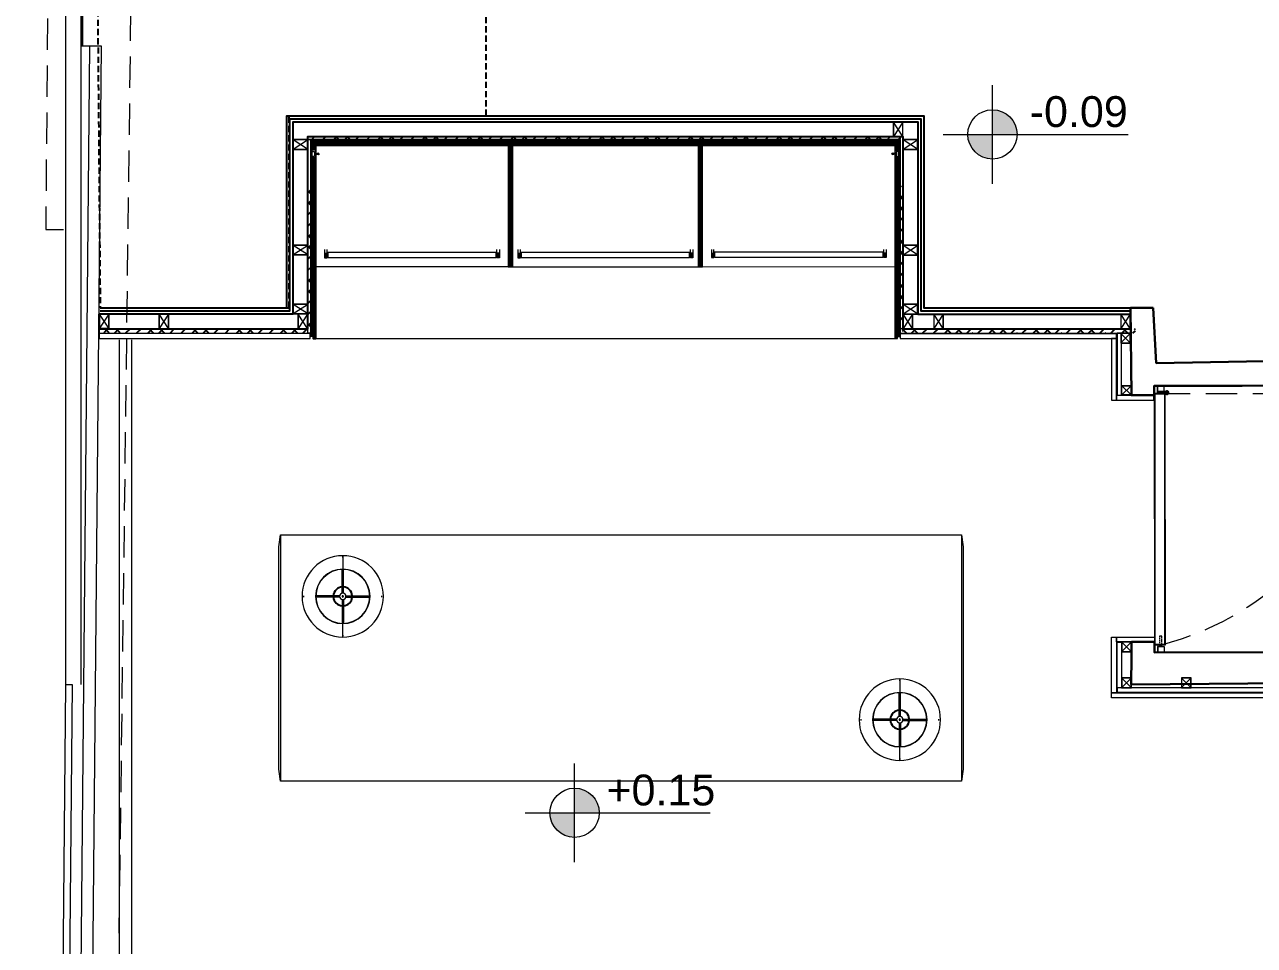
# Model space of a CAD drawing. Header units: centimetres. Extents: x 5488 to 20269, y -31398 to -19684.
# Drawn here: x 16306.5 to 16805.3, y -23046.1 to -22672.6 of the extents above; entities that cross this region are included whole.
import ezdxf
from ezdxf.enums import TextEntityAlignment as Align

# ---------------------------------------------------------------- set-up
doc = ezdxf.new("R2010")
doc.units = ezdxf.units.CM
doc.set_wipeout_variables(frame=1)
for name, pattern in [('( Hidden )', [0.375, 0.25, -0.125]), ('DASHED', [0.75, 0.5, -0.25]), ('HIDDEN', [9.525, 6.35, -3.175])]:
    doc.linetypes.add(name, pattern=pattern)
for name, color, linetype in [('3-OPN-XDR-HARDWARE', 52, 'Continuous'), ('LT_DISTRIBUTION', 1, 'DASHED'), ('xxx_Auto_Kaplama_Alcipan Tarama', 250, 'Continuous')]:
    doc.layers.add(name, color=color, linetype=linetype)
for name, color, linetype, lineweight in [('CRC_plan_kot', 4, 'Continuous', 20), ('CRC_plan_kot_isim', 3, 'Continuous', 20), ('Make2D$Visible$Curves$METAL', 132, 'Continuous', 0), ('Make2D$Visible$Tangents$Default', 40, 'Continuous', 0), ('xxx_Auto_DIMENSION_INTERIOR', 33, 'Continuous', 0), ('xxx_Auto_Duvar_Duvar Gorunus 01', 253, 'Continuous', 15), ('xxx_Auto_Duvar_Duvar Gorunus 02', 251, 'Continuous', 9), ('xxx_Auto_Duvar_Duvar Plan Kesit', 7, 'Continuous', 30), ('xxx_Auto_FFE-METAL', 132, 'Continuous', 5), ('xxx_Auto_FFE_UPHOLSTERY', 67, 'Continuous', 20), ('xxx_Auto_FFE_WOOD', 36, 'Continuous', 0), ('xxx_Auto_Kaplama_Ahşap', 34, 'Continuous', 0), ('xxx_Auto_Kaplama_Ahşap Tarama', 16, 'Continuous', 5), ('xxx_Auto_Kaplama_Doğal Taş', 43, 'Continuous', 13), ('xxx_Auto_Kaplama_Metal', 133, 'Continuous', 0), ('xxx_Auto_Kaplama_Tavan Alcipan', 8, 'Continuous', 13), ('xxx_Auto_Konstruksiyon_Metal', 141, 'Continuous', 0), ('xxx_Auto_Mep_Aydinlatma', 41, 'Continuous', 13), ('xxx_Auto_Mobilya_Ahsap', 34, 'Continuous', 20), ('xxx_Auto_Tefris_Aydinlatma', 50, 'Continuous', 15), ('xxx_Auto_Tefris_Silik', 252, 'Continuous', 13), ('xxx_Auto_Yardimci_Yazi', 7, 'Continuous', 9)]:
    doc.layers.add(name, color=color, linetype=linetype, lineweight=lineweight)
doc.styles.add('a_Arial-50', font='arial.ttf', dxfattribs={"height": 0.125})
pattern_1 = [(45, (9076.8868, -1416.8692), (-2.24506403, 2.24506403), []), (135, (9076.8868, -1416.8692), (-6.7351921, 2.24506403), [7.9375, -4.7625])]
pattern_2 = [(45, (9075.8868, -1416.86917), (-0.2499999996, 0.2499999996), [])]
pattern_3 = [(45, (9075.8868, -1416.8692), (-2.24506403, 2.24506403), []), (135, (9075.8868, -1416.8692), (-6.7351921, 2.24506403), [7.9375, -4.7625])]

# ---------------------------------------------------------------- blocks, each defined once
blk = doc.blocks.new('A$Cb3d25d0a')
at = {"layer": 'xxx_Auto_Konstruksiyon_Metal', "lineweight": 20}
h = blk.add_hatch(color=256, dxfattribs=at)
h.dxf.hatch_style = 1
h.paths.add_polyline_path([(2, 2), (2, -2), (-2, -2), (-2, 2)])
h.paths.add_polyline_path([(1.88, 1.88), (-1.88, 1.88), (-1.88, -1.88), (1.88, -1.88)], flags=16)
for points in [[(2, -2), (2, 2), (-2, 2), (-2, -2)], [(1.88, -1.88), (1.88, 1.88), (-1.88, 1.88), (-1.88, -1.88)]]:
    blk.add_lwpolyline(points, close=True, dxfattribs=at)
for points in [[(1.88, -1.88), (-1.88, 1.88)], [(1.88, 1.88), (-1.88, -1.88)]]:
    blk.add_lwpolyline(points, dxfattribs=at)
blk = doc.blocks.new('A$C041D3D96')
at = {"layer": 'xxx_Auto_Mep_Aydinlatma'}
for points in [[(0.1, -3), (0.1, 0)], [(0.1, -0.1), (1.4, -0.1), (1.4, -2.9), (0.1, -2.9)]]:
    blk.add_lwpolyline(points, dxfattribs=at)
blk.add_wipeout([(0, -3), (0, 0), (1.5, 0), (1.5, -3)]).dxf.layer = 'xxx_Auto_Mep_Aydinlatma'
at = {"layer": 'LT_DISTRIBUTION'}
for p, q in [((-1.36, -1.49), (-0.82, -1.12)), ((-0.82, -1.39), (-1.36, -1.5)), ((-0.08, -1.49), (-1.36, -1.49)), ((-0.82, -1.61), (-1.36, -1.5)), ((-0.08, -1.51), (-1.36, -1.51)), ((-1.36, -1.51), (-0.82, -1.88)), ((-0.82, -1.12), (-0.82, -1.39)), ((-0.82, -1.88), (-0.82, -1.61))]:
    blk.add_line(p, q, dxfattribs=at)
at = {"layer": 'xxx_Auto_Mep_Aydinlatma'}
blk.add_lwpolyline([(0, -3), (0, 0), (1.5, 0), (1.5, -3), (0, -3)], dxfattribs=at)
at = {"layer": 'xxx_Auto_Tefris_Aydinlatma'}
blk.add_lwpolyline([(0.45, -2.5), (1.4, -2.5), (1.4, -0.5), (0.45, -0.5)], close=True, dxfattribs=at)
blk = doc.blocks.new('A$C407E580E')
at = {"color": 4, "ltscale": 5, "rotation": 90}
blk.add_blockref('A$C041D3D96', (-5, -2), dxfattribs=at)
blk = doc.blocks.new('926.20.803_p')
at = {"layer": '3-OPN-XDR-HARDWARE'}
for points in [[(-0.35, -0.61), (-0.35, -3.71), (-0.05, -3.71), (-0.05, -0.7)], [(0.35, -0.61), (0.35, -3.71), (0.05, -3.71), (0.05, -0.7)]]:
    blk.add_lwpolyline(points, dxfattribs=at)
for radius in [0.7, 0.4]:
    blk.add_circle((0, 0), radius, dxfattribs=at)
blk = doc.blocks.new('level_50')
for points in [[(10, 0, 0.414214), (0, 10), (0, 0)], [(0, 0), (-10, 0, 0.414214), (0, -10)]]:
    blk.add_hatch(color=256).paths.add_polyline_path(points)
for p, q in [((0, 0), (0, 20)), ((-20, 0), (0, 0)), ((0, -20), (0, 0)), ((0, 0), (55, 0))]:
    blk.add_line(p, q)
blk.add_circle((0, 0), 10)
blk = doc.blocks.new('level')
blk.add_blockref('level_50', (0, 0))
at = {"layer": 'xxx_Auto_Yardimci_Yazi', "style": 'a_Arial-50'}
blk.add_attdef('LEVEL', text='', height=12.5, dxfattribs=at).set_placement((35, 3), align=Align.CENTER)
blk = doc.blocks.new('PLAN KOT')
at = {"layer": 'CRC_plan_kot'}
ref = blk.add_blockref('level', (-2245.67, 1948.69), dxfattribs=at)
ref.add_attrib('LEVEL', '-0.09', dxfattribs={"layer": 'CRC_plan_kot_isim', "height": 12.5, "style": 'a_Arial-50'}).set_placement((-2210.67, 1951.69), align=Align.CENTER)
ref = blk.add_blockref('level', (-2415.16, 1673.53), dxfattribs=at)
ref.add_attrib('LEVEL', '+0.15', dxfattribs={"layer": 'CRC_plan_kot_isim', "height": 12.5, "style": 'a_Arial-50'}).set_placement((-2380.16, 1676.53), align=Align.CENTER)
blk = doc.blocks.new('A$Cff1dd7f8')
at = {"layer": 'Make2D$Visible$Curves$METAL'}
for p, q in [((0.27, 15.87), (-0.27, 15.87)), ((-0.27, 1.25), (-0.27, 10.93)), ((0.27, 1.25), (0.27, 10.93)), ((-15.87, 0.27), (-15.87, -0.27)), ((-1.25, 0.27), (-10.93, 0.27)), ((1.25, 0.27), (10.93, 0.27)), ((15.87, -0.27), (15.87, 0.27)), ((-1.25, -0.27), (-10.93, -0.27)), ((-0.27, -1.25), (-0.27, -10.93)), ((0.27, -1.25), (0.27, -10.93)), ((1.25, -0.27), (10.93, -0.27)), ((-0.27, -15.87), (0.27, -15.87))]:
    blk.add_line(p, q, dxfattribs=at)
at = {"layer": 'Make2D$Visible$Curves$METAL', "extrusion": (0, 0, -1)}
for radius in [1.28, 0.285]:
    blk.add_circle((0, 0), radius, dxfattribs=at)
at = {"layer": 'Make2D$Visible$Tangents$Default'}
for p, q in [((0, 10.93), (0, 11.04)), ((0, -11.04), (0, -10.93))]:
    blk.add_line(p, q, dxfattribs=at)
at = {"layer": 'xxx_Auto_FFE_UPHOLSTERY'}
for p, q in [((0, 16.5), (0, 11.04)), ((0, -16.5), (0, -11.04))]:
    blk.add_line(p, q, dxfattribs=at)
for radius, start, end in [(16.5, 90, 270), (16.5, 270, 90), (11.04, 90, 270), (10.93, 90, 270), (11.04, 270, 90), (10.93, 270, 90)]:
    blk.add_arc((0, 0), radius, start, end, dxfattribs=at)
at = {"layer": 'xxx_Auto_FFE_WOOD', "lineweight": -3}
for start, end in [(94.0821, 175.9165), (4.0821, 85.9158), (184.0804, 265.9179), (274.0863, 355.9179)]:
    blk.add_arc((0, 0), 3.84, start, end, dxfattribs=at)
blk = doc.blocks.new('MASA AYDINLATMA 1')
at = {"layer": 'xxx_Auto_Konstruksiyon_Metal'}
blk.add_blockref('A$Cff1dd7f8', (18518.09, -30454.93, -1.58), dxfattribs=at)
blk = doc.blocks.new('masa1')
at = {"layer": 'xxx_Auto_Mobilya_Ahsap'}
for p, q in [((-1208.27, 783.46, -58.7), (-1208.27, 683.46, -58.7)), ((-932.05, 783.46, -58.7), (-932.05, 683.46, -58.7))]:
    blk.add_line(p, q, dxfattribs=at)
at = {"layer": 'xxx_Auto_Mobilya_Ahsap', "elevation": -58.7}
blk.add_lwpolyline([(-1208.27, 783.46), (-932.05, 783.46), (-931.37, 778.59), (-931.37, 688.32), (-932.05, 683.46), (-1208.27, 683.46), (-1208.95, 688.32), (-1208.95, 778.59), (-1208.27, 783.46)], dxfattribs=at)
at = {"layer": 'xxx_Auto_Kaplama_Ahşap'}
for p in [(-19701.07, 31213.38, -57.12), (-19475.14, 31163.38, -57.12)]:
    blk.add_blockref('MASA AYDINLATMA 1', p, dxfattribs=at)

msp = doc.modelspace()

# ---------------------------------------------------------------- hatches: boundary and pattern name
at = {"layer": 'xxx_Auto_Kaplama_Ahşap Tarama'}
h = msp.add_hatch(dxfattribs=at)
h.set_pattern_fill('JIS_WOOD', color=256, scale=0.5)
h.set_pattern_definition(pattern_2)
h.paths.add_polyline_path([(16661.58, -22798.98), (16661.58, -22719.59), (16422.57, -22719.58), (16422.57, -22798.89), (16423.56, -22798.89), (16423.56, -22799.89), (16424.57, -22799.89), (16424.57, -22721.58), (16659.58, -22721.59), (16659.58, -22799.93), (16660.58, -22799.93), (16660.58, -22798.98)])
h = msp.add_hatch(dxfattribs=at)
h.set_pattern_fill('JIS_WOOD', color=256, scale=0.5)
h.set_pattern_definition(pattern_2)
h.paths.add_polyline_path([(16502.67, -22770.89), (16504.47, -22770.89), (16504.47, -22721.63), (16502.67, -22721.63)])
h = msp.add_hatch(dxfattribs=at)
h.set_pattern_fill('JIS_WOOD', color=256, scale=0.5)
h.set_pattern_definition([(45, (9152.8868, -1416.86917), (-0.2499999996, 0.2499999996), [])])
h.paths.add_polyline_path([(16579.67, -22770.89), (16581.47, -22770.89), (16581.47, -22721.63), (16579.67, -22721.63)])
at = {"layer": 'xxx_Auto_Kaplama_Alcipan Tarama'}
h = msp.add_hatch(dxfattribs=at)
h.set_pattern_fill('ANSI38', color=256)
h.set_pattern_definition([(45, (9075.8868, -1396.8692), (-2.24506403, 2.24506403), []), (135, (9075.8868, -1396.8692), (-6.7351921, 2.24506403), [7.9375, -4.7625])])
h.paths.add_polyline_path([(16661.57, -22718.08), (16421.37, -22718.08), (16421.37, -22719.28), (16661.57, -22719.28)])
h.paths.add_polyline_path([(16458.54, -22722.91), (16458.54, -22718.25), (16452.54, -22718.25), (16452.54, -22722.91)], flags=9)
h.paths.add_polyline_path([(16538.64, -22722.96), (16538.64, -22718.29), (16532.64, -22718.29), (16532.64, -22722.96)], flags=9)
h = msp.add_hatch(dxfattribs=at)
h.set_pattern_fill('ANSI38', color=256)
h.set_pattern_definition(pattern_3)
h.paths.add_polyline_path([(16422.57, -22739.28), (16421.37, -22739.28), (16421.37, -22797.78), (16422.57, -22797.78), (16422.57, -22739.58)])
h = msp.add_hatch(dxfattribs=at)
h.set_pattern_fill('ANSI38', color=256)
h.set_pattern_definition(pattern_3)
h.paths.add_polyline_path([(16662.77, -22738.09), (16661.57, -22738.09), (16661.57, -22739.59), (16661.58, -22739.59), (16661.57, -22796.02), (16661.57, -22796.02), (16661.57, -22739.59), (16661.58, -22741.58), (16661.58, -22739.59), (16661.57, -22739.59), (16661.57, -22796.02), (16662.77, -22796.02)])
h = msp.add_hatch(dxfattribs=at)
h.set_pattern_fill('ANSI38', color=256)
h.set_pattern_definition(pattern_1)
h.paths.add_polyline_path([(16422.37, -22796.02), (16418.37, -22796.02), (16364.95, -22796), (16364.95, -22796.02), (16360.95, -22796.02), (16339.1, -22795.98), (16338.77, -22795.9), (16338.76, -22796.8), (16338.76, -22797.7), (16422.37, -22797.78)])
h = msp.add_hatch(dxfattribs=at)
h.set_pattern_fill('ANSI38', color=256)
h.set_pattern_definition(pattern_1)
h.paths.add_polyline_path([(16757.07, -22796.02), (16753.07, -22796.02), (16680.23, -22796.02), (16680.23, -22796.02), (16676.23, -22796.02), (16662.57, -22796.02), (16662.57, -22797.83), (16757.07, -22797.83)])
at = {"layer": 'xxx_Auto_Konstruksiyon_Metal', "lineweight": 20}
h = msp.add_hatch(color=256, dxfattribs=at)
h.dxf.hatch_style = 1
h.paths.add_polyline_path([(16662.77, -22712.09), (16662.77, -22718.09), (16658.77, -22718.09), (16658.77, -22712.09)])
h.paths.add_polyline_path([(16662.66, -22712.2), (16658.89, -22712.2), (16658.89, -22717.97), (16662.66, -22717.97)], flags=16)
h = msp.add_hatch(color=256, dxfattribs=at)
h.dxf.hatch_style = 1
h.paths.add_polyline_path([(16421.37, -22723.24), (16415.37, -22723.24), (16415.37, -22719.24), (16421.37, -22719.24)])
h.paths.add_polyline_path([(16421.26, -22723.13), (16421.26, -22719.36), (16415.49, -22719.36), (16415.49, -22723.13)], flags=16)
h = msp.add_hatch(color=256, dxfattribs=at)
h.dxf.hatch_style = 1
h.paths.add_polyline_path([(16668.77, -22723.29), (16662.77, -22723.29), (16662.77, -22719.29), (16668.77, -22719.29)])
h.paths.add_polyline_path([(16668.66, -22723.17), (16668.66, -22719.4), (16662.89, -22719.4), (16662.89, -22723.17)], flags=16)
h = msp.add_hatch(color=256, dxfattribs=at)
h.dxf.hatch_style = 1
h.paths.add_polyline_path([(16421.37, -22766.04), (16415.37, -22766.04), (16415.37, -22762.04), (16421.37, -22762.04)])
h.paths.add_polyline_path([(16421.26, -22765.93), (16421.26, -22762.16), (16415.49, -22762.16), (16415.49, -22765.93)], flags=16)
h = msp.add_hatch(color=256, dxfattribs=at)
h.dxf.hatch_style = 1
h.paths.add_polyline_path([(16668.77, -22766.09), (16662.77, -22766.09), (16662.77, -22762.09), (16668.77, -22762.09)])
h.paths.add_polyline_path([(16668.66, -22765.97), (16668.66, -22762.2), (16662.89, -22762.2), (16662.89, -22765.97)], flags=16)
h = msp.add_hatch(color=256, dxfattribs=at)
h.dxf.hatch_style = 1
h.paths.add_polyline_path([(16340.77, -22789.9), (16340.77, -22795.9), (16336.77, -22795.9), (16336.77, -22789.9)])
h.paths.add_polyline_path([(16340.65, -22790.01), (16336.89, -22790.01), (16336.89, -22795.78), (16340.65, -22795.78)], flags=16)
h = msp.add_hatch(color=256, dxfattribs=at)
h.dxf.hatch_style = 1
h.paths.add_polyline_path([(16364.95, -22790.02), (16364.95, -22796.02), (16360.95, -22796.02), (16360.95, -22790.02)])
h.paths.add_polyline_path([(16364.83, -22790.14), (16361.06, -22790.14), (16361.06, -22795.91), (16364.83, -22795.91)], flags=16)
h = msp.add_hatch(color=256, dxfattribs=at)
h.dxf.hatch_style = 1
h.paths.add_polyline_path([(16421.37, -22789.98), (16415.37, -22789.98), (16415.37, -22785.98), (16421.37, -22785.98)])
h.paths.add_polyline_path([(16421.26, -22789.86), (16421.26, -22786.09), (16415.49, -22786.09), (16415.49, -22789.86)], flags=16)
h = msp.add_hatch(color=256, dxfattribs=at)
h.dxf.hatch_style = 1
h.paths.add_polyline_path([(16421.37, -22790.02), (16421.37, -22796.02), (16417.37, -22796.02), (16417.37, -22790.02)])
h.paths.add_polyline_path([(16421.26, -22790.14), (16417.49, -22790.14), (16417.49, -22795.91), (16421.26, -22795.91)], flags=16)
h = msp.add_hatch(color=256, dxfattribs=at)
h.dxf.hatch_style = 1
h.paths.add_polyline_path([(16668.77, -22790.02), (16662.77, -22790.02), (16662.77, -22786.02), (16668.77, -22786.02)])
h.paths.add_polyline_path([(16668.66, -22789.91), (16668.66, -22786.14), (16662.89, -22786.14), (16662.89, -22789.91)], flags=16)
h = msp.add_hatch(color=256, dxfattribs=at)
h.dxf.hatch_style = 1
h.paths.add_polyline_path([(16666.77, -22790.02), (16666.77, -22796.02), (16662.77, -22796.02), (16662.77, -22790.02)])
h.paths.add_polyline_path([(16666.66, -22790.14), (16662.89, -22790.14), (16662.89, -22795.91), (16666.66, -22795.91)], flags=16)
h = msp.add_hatch(color=256, dxfattribs=at)
h.dxf.hatch_style = 1
h.paths.add_polyline_path([(16679.23, -22790.02), (16679.23, -22796.02), (16675.23, -22796.02), (16675.23, -22790.02)])
h.paths.add_polyline_path([(16679.12, -22790.14), (16675.35, -22790.14), (16675.35, -22795.91), (16679.12, -22795.91)], flags=16)
h = msp.add_hatch(color=256, dxfattribs=at)
h.dxf.hatch_style = 1
h.paths.add_polyline_path([(16755.07, -22790.02), (16755.07, -22796.02), (16751.07, -22796.02), (16751.07, -22790.02)])
h.paths.add_polyline_path([(16754.95, -22790.14), (16751.18, -22790.14), (16751.18, -22795.91), (16754.95, -22795.91)], flags=16)

# ---------------------------------------------------------------- linework, layer by layer
at = {"layer": 'xxx_Auto_Duvar_Duvar Gorunus 01'}
for p, q in [((16306.5, -24663.45), (16323.28, -22940.23)), ((16325.83, -22940.26), (16309.07, -24660.96)), ((16323.28, -22940.23), (16325.83, -22940.26))]:
    msp.add_line(p, q, dxfattribs=at)
msp.add_lwpolyline([(16337.71, -22681.39), (16329.78, -22681.41)], dxfattribs=at)
at = {"layer": 'xxx_Auto_Duvar_Duvar Gorunus 02'}
msp.add_lwpolyline([(16323.28, -22940.23), (16323.27, -22410.44), (16329.27, -22410.44), (16329.28, -22940.23)], dxfattribs=at)
at = {"layer": 'xxx_Auto_Duvar_Duvar Plan Kesit'}
for points in [[(16509.24, -22376.8), (16329.37, -22375.47), (16329.8, -22681.41)], [(17069.02, -22926.86), (17215.66, -22926.35), (17215.7, -22937.44), (17068.81, -22937.8), (17023.84, -22937.95), (16755.39, -22940.27), (16755.5, -22928.75), (16755.43, -22926.89), (16755.4, -22923), (16764.73, -22922.94), (16764.82, -22927.36), (17024.26, -22926.73), (17024.26, -22926.73)]]:
    msp.add_lwpolyline(points, dxfattribs=at)
at = {"layer": 'xxx_Auto_Duvar_Duvar Plan Kesit', "lineweight": -3}
for points in [[(16337.16, -22787.48), (16412.87, -22787.48), (16412.87, -22709.58), (16671.27, -22709.58), (16671.27, -22787.52), (16755.22, -22787.52)], [(16337.16, -22788.73), (16414.12, -22788.73), (16414.12, -22710.83), (16670.02, -22710.83), (16670.02, -22788.77), (16755.22, -22788.77)]]:
    msp.add_lwpolyline(points, dxfattribs=at)
at = {"layer": 'xxx_Auto_Duvar_Duvar Plan Kesit'}
msp.add_lwpolyline([(16764.19, -22787.52), (16754.99, -22787.52), (16755.41, -22822.97), (16764.7, -22822.97), (16764.69, -22819.1), (16800.34, -22819.16), (16816.85, -22818.94), (16816.85, -22808.94), (16765.52, -22809.89)], close=True, dxfattribs=at)
at = {"layer": 'xxx_Auto_FFE_WOOD'}
for points in [[(16764.69, -22819.1), (16764.69, -22822.27), (16766.03, -22822.27), (16766.02, -22819.1)], [(16766.02, -22819.1), (16766.02, -22821.57), (16768.69, -22821.57), (16768.69, -22819.1)], [(16769.19, -22924.18), (16769.12, -22822.27), (16764.7, -22822.27), (16764.77, -22924.18)], [(16768.99, -22923.98), (16768.92, -22822.47), (16764.9, -22822.47), (16764.97, -22923.98)], [(16764.77, -22927.36), (16764.77, -22924.18), (16766.11, -22924.18), (16766.11, -22927.35)], [(16766.11, -22927.35), (16766.11, -22924.88), (16768.77, -22924.88), (16768.77, -22927.35)]]:
    msp.add_lwpolyline(points, close=True, dxfattribs=at)
at = {"layer": 'xxx_Auto_FFE_WOOD', "linetype": 'DASHED'}
msp.add_lwpolyline([(16768.37, -22923.88), (16768.37, -22924.18), (16766.17, -22924.18), (16766.17, -22923.88)], close=True, dxfattribs=at)
msp.add_lwpolyline([(16767.77, -22923.88), (16767.77, -22920.73), (16766.77, -22920.73), (16766.77, -22923.88)], dxfattribs=at)
msp.add_arc((16767.27, -22924.18), 0.6, 180, 0, dxfattribs=at)
at = {"layer": 'xxx_Auto_Kaplama_Ahşap'}
for p, q in [((16424.57, -22721.58), (16422.57, -22719.58)), ((16659.58, -22721.59), (16661.58, -22719.59)), ((16502.67, -22770.89), (16424.57, -22770.89)), ((16504.47, -22770.89), (16579.67, -22770.89)), ((16581.47, -22770.89), (16659.58, -22770.76))]:
    msp.add_line(p, q, dxfattribs=at)
at = {"layer": 'xxx_Auto_Kaplama_Ahşap', "lineweight": -3}
msp.add_lwpolyline([(16660.58, -22798.98), (16661.58, -22798.98), (16661.58, -22719.59), (16422.57, -22719.58), (16422.57, -22798.89), (16423.56, -22798.89), (16423.56, -22799.89), (16424.57, -22799.89), (16424.57, -22721.58), (16659.58, -22721.59), (16659.58, -22799.93)], dxfattribs=at)
at = {"layer": 'xxx_Auto_Kaplama_Ahşap'}
for points in [[(16502.67, -22770.89), (16504.47, -22770.89), (16504.47, -22721.63), (16502.67, -22721.63)], [(16579.67, -22770.89), (16581.47, -22770.89), (16581.47, -22721.63), (16579.67, -22721.63)]]:
    msp.add_lwpolyline(points, close=True, dxfattribs=at)
msp.add_lwpolyline([(16659.58, -22799.93), (16660.58, -22799.93), (16660.58, -22798.98)], dxfattribs=at)
at = {"layer": 'xxx_Auto_Kaplama_Doğal Taş'}
msp.add_line((16424.57, -22799.89), (16659.58, -22799.93), dxfattribs=at)
for points in [[(16336.74, -22799.89), (16422.37, -22799.89), (16422.37, -22797.98), (16336.74, -22797.98), (16336.74, -22799.89)], [(16661.58, -22799.93), (16749.41, -22799.93), (16749.41, -22798.03), (16661.58, -22798.03), (16661.58, -22799.93)], [(16747.41, -22799.93), (16747.41, -22824.93), (16749.41, -22824.93), (16749.41, -22799.93), (16747.41, -22799.93)], [(16749.41, -22824.93), (16764.54, -22824.93), (16764.5, -22823.03), (16749.41, -22823.03), (16749.41, -22824.93)], [(16747.41, -22943.63), (16747.41, -22921.04), (16749.41, -22921.04), (16749.41, -22943.63), (16747.41, -22943.63)], [(16749.41, -22921.04), (16764.77, -22921.04), (16764.73, -22922.94), (16749.41, -22922.94), (16749.41, -22921.04)]]:
    msp.add_lwpolyline(points, dxfattribs=at)
msp.add_lwpolyline([(16747.41, -22945.63), (16747.41, -22943.63), (17131.59, -22943.63), (17131.59, -22945.63)], close=True, dxfattribs=at)
at = {"layer": 'xxx_Auto_Kaplama_Metal'}
for points in [[(16344.91, -22800.49), (16344.91, -23066.49)], [(16349.91, -22800.49), (16349.91, -23066.49)]]:
    msp.add_lwpolyline(points, dxfattribs=at)
at = {"layer": 'xxx_Auto_Kaplama_Tavan Alcipan'}
for points in [[(16421.37, -22718.08), (16661.57, -22718.08), (16661.57, -22719.28), (16421.37, -22719.28), (16421.37, -22718.08)], [(16422.57, -22719.28), (16422.57, -22797.78), (16421.37, -22797.78), (16421.37, -22719.28), (16422.57, -22719.28)], [(16662.77, -22718.08), (16662.77, -22796.02), (16661.57, -22796.02), (16661.57, -22718.09), (16662.77, -22718.09)]]:
    msp.add_lwpolyline(points, dxfattribs=at)
for points in [[(16336.76, -22797.7), (16421.37, -22797.78), (16421.37, -22795.98), (16336.76, -22795.9)], [(16661.57, -22797.83), (16755.07, -22797.83), (16755.07, -22796.02), (16661.57, -22796.02)], [(16751.43, -22822.93), (16751.41, -22797.83), (16749.61, -22797.83), (16749.63, -22822.93)], [(16751.43, -22923.04), (16751.41, -22941.63), (16749.61, -22941.63), (16749.63, -22923.04)], [(16749.61, -22943.43), (17139.68, -22943.43), (17139.68, -22941.63), (16749.61, -22941.63)]]:
    msp.add_lwpolyline(points, close=True, dxfattribs=at)
at = {"layer": 'xxx_Auto_Konstruksiyon_Metal', "lineweight": -3}
for points in [[(16337.16, -22789.98), (16415.37, -22789.98), (16415.37, -22712.08), (16668.77, -22712.08), (16668.77, -22790.01), (16755.22, -22790.02)], [(16337.1, -22795.98), (16421.37, -22795.98), (16421.37, -22718.08), (16662.77, -22718.08), (16662.77, -22796.01), (16755.22, -22796.02)]]:
    msp.add_lwpolyline(points, dxfattribs=at)
at = {"layer": 'xxx_Auto_Konstruksiyon_Metal', "lineweight": 20}
for points in [[(16662.77, -22718.09), (16662.77, -22712.09), (16658.77, -22712.09), (16658.77, -22718.09)], [(16662.66, -22717.97), (16662.66, -22712.2), (16658.89, -22712.2), (16658.89, -22717.97)], [(16415.37, -22723.24), (16421.37, -22723.24), (16421.37, -22719.24), (16415.37, -22719.24)], [(16415.49, -22723.13), (16421.26, -22723.13), (16421.26, -22719.36), (16415.49, -22719.36)], [(16662.77, -22723.29), (16668.77, -22723.29), (16668.77, -22719.29), (16662.77, -22719.29)], [(16662.89, -22723.17), (16668.66, -22723.17), (16668.66, -22719.4), (16662.89, -22719.4)], [(16415.37, -22766.04), (16421.37, -22766.04), (16421.37, -22762.04), (16415.37, -22762.04)], [(16415.49, -22765.93), (16421.26, -22765.93), (16421.26, -22762.16), (16415.49, -22762.16)], [(16662.77, -22766.09), (16668.77, -22766.09), (16668.77, -22762.09), (16662.77, -22762.09)], [(16662.89, -22765.97), (16668.66, -22765.97), (16668.66, -22762.2), (16662.89, -22762.2)], [(16340.77, -22795.9), (16340.77, -22789.9), (16336.77, -22789.9), (16336.77, -22795.9)], [(16340.65, -22795.78), (16340.65, -22790.01), (16336.89, -22790.01), (16336.89, -22795.78)], [(16364.95, -22796.02), (16364.95, -22790.02), (16360.95, -22790.02), (16360.95, -22796.02)], [(16364.83, -22795.91), (16364.83, -22790.14), (16361.06, -22790.14), (16361.06, -22795.91)], [(16415.37, -22789.98), (16421.37, -22789.98), (16421.37, -22785.98), (16415.37, -22785.98)], [(16415.49, -22789.86), (16421.26, -22789.86), (16421.26, -22786.09), (16415.49, -22786.09)], [(16421.37, -22796.02), (16421.37, -22790.02), (16417.37, -22790.02), (16417.37, -22796.02)], [(16421.26, -22795.91), (16421.26, -22790.14), (16417.49, -22790.14), (16417.49, -22795.91)], [(16662.77, -22790.02), (16668.77, -22790.02), (16668.77, -22786.02), (16662.77, -22786.02)], [(16666.77, -22796.02), (16666.77, -22790.02), (16662.77, -22790.02), (16662.77, -22796.02)], [(16662.89, -22789.91), (16668.66, -22789.91), (16668.66, -22786.14), (16662.89, -22786.14)], [(16666.66, -22795.91), (16666.66, -22790.14), (16662.89, -22790.14), (16662.89, -22795.91)], [(16679.23, -22796.02), (16679.23, -22790.02), (16675.23, -22790.02), (16675.23, -22796.02)], [(16679.12, -22795.91), (16679.12, -22790.14), (16675.35, -22790.14), (16675.35, -22795.91)], [(16755.07, -22796.02), (16755.07, -22790.02), (16751.07, -22790.02), (16751.07, -22796.02)], [(16754.95, -22795.91), (16754.95, -22790.14), (16751.18, -22790.14), (16751.18, -22795.91)]]:
    msp.add_lwpolyline(points, close=True, dxfattribs=at)
for points in [[(16662.66, -22717.97), (16658.89, -22712.2)], [(16662.66, -22712.2), (16658.89, -22717.97)], [(16415.49, -22723.13), (16421.26, -22719.36)], [(16421.26, -22723.13), (16415.49, -22719.36)], [(16662.89, -22723.17), (16668.66, -22719.4)], [(16668.66, -22723.17), (16662.89, -22719.4)], [(16415.49, -22765.93), (16421.26, -22762.16)], [(16421.26, -22765.93), (16415.49, -22762.16)], [(16662.89, -22765.97), (16668.66, -22762.2)], [(16668.66, -22765.97), (16662.89, -22762.2)], [(16340.65, -22795.78), (16336.89, -22790.01)], [(16340.65, -22790.01), (16336.89, -22795.78)], [(16364.83, -22795.91), (16361.06, -22790.14)], [(16364.83, -22790.14), (16361.06, -22795.91)], [(16415.49, -22789.86), (16421.26, -22786.09)], [(16421.26, -22789.86), (16415.49, -22786.09)], [(16421.26, -22795.91), (16417.49, -22790.14)], [(16421.26, -22790.14), (16417.49, -22795.91)], [(16662.89, -22789.91), (16668.66, -22786.14)], [(16668.66, -22789.91), (16662.89, -22786.14)], [(16666.66, -22795.91), (16662.89, -22790.14)], [(16666.66, -22790.14), (16662.89, -22795.91)], [(16679.12, -22795.91), (16675.35, -22790.14)], [(16679.12, -22790.14), (16675.35, -22795.91)], [(16754.95, -22795.91), (16751.18, -22790.14)], [(16754.95, -22790.14), (16751.18, -22795.91)]]:
    msp.add_lwpolyline(points, dxfattribs=at)
at = {"layer": 'xxx_Auto_Tefris_Silik', "linetype": 'HIDDEN', "ltscale": 2}
msp.add_lwpolyline([(16344.89, -23041.13), (16350.35, -22610.67)], dxfattribs=at)
msp.add_lwpolyline([(16766.55, -22822.27), (16854.87, -22822.24, -0.318624), (16767.27, -22924.18)], format="xyb", dxfattribs=at)

# ---------------------------------------------------------------- block references
at = {"layer": 'xxx_Auto_FFE_WOOD', "rotation": 270}
msp.add_blockref('926.20.803_p', (16769.73, -22821.92), dxfattribs=at)
at = {"layer": 'xxx_Auto_Konstruksiyon_Metal', "color": 0}
for p in [(16753.08, -22799.83), (16753.41, -22925), (16753.41, -22939.63), (16777.68, -22939.63)]:
    msp.add_blockref('A$Cb3d25d0a', p, dxfattribs=at)
at = {"layer": 'xxx_Auto_Konstruksiyon_Metal', "color": 0, "xscale": -1, "rotation": 180}
msp.add_blockref('A$Cb3d25d0a', (16753.41, -22820.97), dxfattribs=at)
at = {"layer": 'xxx_Auto_Mobilya_Ahsap'}
msp.add_blockref('masa1', (17618.54, -23662.99, 58.7), dxfattribs=at)

# ---------------------------------------------------------------- next in the draw order: block references
at = {"color": 6, "xscale": -1, "rotation": 90}
msp.add_blockref('A$C407E580E', (16422.57, -22728.58), dxfattribs=at)
at = {"color": 6, "rotation": 270}
msp.add_blockref('A$C407E580E', (16661.58, -22728.58), dxfattribs=at)

# ---------------------------------------------------------------- next in the draw order: wipeouts: each hides what was drawn before it
for points in [[(16428.16, -22763.89), (16428.16, -22767.2), (16429.16, -22767.2), (16429.16, -22766.74), (16429.46, -22766.74), (16429.46, -22767.04), (16497.79, -22767.04), (16497.79, -22766.74), (16498.09, -22766.74), (16498.09, -22767.2), (16499.09, -22767.2), (16499.09, -22763.89), (16498.09, -22763.89), (16498.09, -22765.34), (16497.79, -22765.34), (16497.79, -22765.04), (16429.46, -22765.04), (16429.46, -22765.34), (16429.16, -22765.34), (16429.16, -22763.89)], [(16506.61, -22763.89), (16506.61, -22767.2), (16507.61, -22767.2), (16507.61, -22766.74), (16507.91, -22766.74), (16507.91, -22767.04), (16576.24, -22767.04), (16576.24, -22766.74), (16576.54, -22766.74), (16576.54, -22767.2), (16577.54, -22767.2), (16577.54, -22763.89), (16576.54, -22763.89), (16576.54, -22765.34), (16576.24, -22765.34), (16576.24, -22765.04), (16507.91, -22765.04), (16507.91, -22765.34), (16507.61, -22765.34), (16507.61, -22763.89)], [(16585.06, -22763.83), (16585.06, -22767.13), (16586.06, -22767.13), (16586.06, -22766.67), (16586.36, -22766.67), (16586.36, -22766.97), (16654.69, -22766.97), (16654.69, -22766.67), (16654.99, -22766.67), (16654.99, -22767.13), (16655.99, -22767.13), (16655.99, -22763.83), (16654.99, -22763.83), (16654.99, -22765.28), (16654.69, -22765.28), (16654.69, -22764.98), (16586.36, -22764.98), (16586.36, -22765.28), (16586.06, -22765.28), (16586.06, -22763.83)]]:
    msp.add_wipeout(points).dxf.layer = 'xxx_Auto_FFE-METAL'

# ---------------------------------------------------------------- next in the draw order: linework, layer by layer
at = {"color": 241, "linetype": '( Hidden )', "ltscale": 10}
msp.add_lwpolyline([(16337.16, -22787.48), (16413.87, -22787.48), (16413.87, -22709.58), (16493.74, -22709.58), (16493.74, -22378.15), (16333.74, -22378.16)], close=True, dxfattribs=at)
at = {"layer": 'xxx_Auto_Duvar_Duvar Gorunus 01'}
for points in [[(17817.44, -24688.53), (16314.42, -24655.78), (16332.93, -22681.4)], [(17817.54, -24683.76), (16319.24, -24651.11), (16337.71, -22681.39)]]:
    msp.add_lwpolyline(points, dxfattribs=at)
at = {"layer": 'xxx_Auto_FFE-METAL'}
for p, q in [((16428.16, -22765.4, 140054.41), (16429.16, -22765.4, 140054.41)), ((16428.16, -22765.5, 140054.41), (16429.16, -22765.5, 140054.41)), ((16499.09, -22765.4, 280108.82), (16498.09, -22765.4, 280108.82)), ((16499.09, -22765.5, 280108.82), (16498.09, -22765.5, 280108.82)), ((16506.61, -22765.4, 140054.41), (16507.61, -22765.4, 140054.41)), ((16506.61, -22765.5, 140054.41), (16507.61, -22765.5, 140054.41)), ((16577.54, -22765.4, 280108.82), (16576.54, -22765.4, 280108.82)), ((16577.54, -22765.5, 280108.82), (16576.54, -22765.5, 280108.82)), ((16585.06, -22765.33, 140054.41), (16586.06, -22765.33, 140054.41)), ((16585.06, -22765.44, 140054.41), (16586.06, -22765.44, 140054.41)), ((16655.99, -22765.34, 280108.82), (16654.99, -22765.34, 280108.82)), ((16655.99, -22765.44, 280108.82), (16654.99, -22765.44, 280108.82)), ((16428.16, -22765.61, 140054.41), (16429.16, -22765.61, 140054.41)), ((16428.16, -22765.74, 140054.41), (16429.16, -22765.74, 140054.41)), ((16428.16, -22765.9, 140054.41), (16429.16, -22765.9, 140054.41)), ((16428.16, -22766.04, 140054.41), (16429.16, -22766.04, 140054.41)), ((16428.16, -22766.22, 140054.41), (16429.16, -22766.22, 140054.41)), ((16428.16, -22766.4, 140054.41), (16429.16, -22766.4, 140054.41)), ((16428.16, -22766.57, 140054.41), (16429.16, -22766.57, 140054.41)), ((16428.16, -22766.73, 140054.41), (16429.16, -22766.73, 140054.41)), ((16428.16, -22766.88, 140054.41), (16429.16, -22766.88, 140054.41)), ((16428.16, -22767, 140054.41), (16429.16, -22767, 140054.41)), ((16428.16, -22767.09, 140054.41), (16429.16, -22767.09, 140054.41)), ((16428.16, -22767.14, 140054.41), (16429.16, -22767.14, 140054.41)), ((16428.16, -22767.2, 140054.41), (16429.16, -22767.2, 140054.41)), ((16499.09, -22765.61, 280108.82), (16498.09, -22765.61, 280108.82)), ((16499.09, -22765.74, 280108.82), (16498.09, -22765.74, 280108.82)), ((16499.09, -22765.9, 280108.82), (16498.09, -22765.9, 280108.82)), ((16499.09, -22766.04, 280108.82), (16498.09, -22766.04, 280108.82)), ((16499.09, -22766.22, 280108.82), (16498.09, -22766.22, 280108.82)), ((16499.09, -22766.4, 280108.82), (16498.09, -22766.4, 280108.82)), ((16499.09, -22766.58, 280108.82), (16498.09, -22766.58, 280108.82)), ((16499.09, -22766.73, 280108.82), (16498.09, -22766.73, 280108.82)), ((16499.09, -22766.88, 280108.82), (16498.09, -22766.88, 280108.82)), ((16499.09, -22767, 280108.82), (16498.09, -22767, 280108.82)), ((16499.09, -22767.09, 280108.82), (16498.09, -22767.09, 280108.82)), ((16499.09, -22767.14, 280108.82), (16498.09, -22767.14, 280108.82)), ((16499.09, -22767.2, 280108.82), (16498.09, -22767.2, 280108.82)), ((16506.61, -22765.61, 140054.41), (16507.61, -22765.61, 140054.41)), ((16506.61, -22765.74, 140054.41), (16507.61, -22765.74, 140054.41)), ((16506.61, -22765.9, 140054.41), (16507.61, -22765.9, 140054.41)), ((16506.61, -22766.04, 140054.41), (16507.61, -22766.04, 140054.41)), ((16506.61, -22766.22, 140054.41), (16507.61, -22766.22, 140054.41)), ((16506.61, -22766.4, 140054.41), (16507.61, -22766.4, 140054.41)), ((16506.61, -22766.57, 140054.41), (16507.61, -22766.57, 140054.41)), ((16506.61, -22766.73, 140054.41), (16507.61, -22766.73, 140054.41)), ((16506.61, -22766.88, 140054.41), (16507.61, -22766.88, 140054.41)), ((16506.61, -22767, 140054.41), (16507.61, -22767, 140054.41)), ((16506.61, -22767.09, 140054.41), (16507.61, -22767.09, 140054.41)), ((16506.61, -22767.14, 140054.41), (16507.61, -22767.14, 140054.41)), ((16506.61, -22767.2, 140054.41), (16507.61, -22767.2, 140054.41)), ((16577.54, -22765.61, 280108.82), (16576.54, -22765.61, 280108.82)), ((16577.54, -22765.74, 280108.82), (16576.54, -22765.74, 280108.82)), ((16577.54, -22765.9, 280108.82), (16576.54, -22765.9, 280108.82)), ((16577.54, -22766.04, 280108.82), (16576.54, -22766.04, 280108.82)), ((16577.54, -22766.22, 280108.82), (16576.54, -22766.22, 280108.82)), ((16577.54, -22766.4, 280108.82), (16576.54, -22766.4, 280108.82)), ((16577.54, -22766.58, 280108.82), (16576.54, -22766.58, 280108.82)), ((16577.54, -22766.73, 280108.82), (16576.54, -22766.73, 280108.82)), ((16577.54, -22766.88, 280108.82), (16576.54, -22766.88, 280108.82)), ((16577.54, -22767, 280108.82), (16576.54, -22767, 280108.82)), ((16577.54, -22767.09, 280108.82), (16576.54, -22767.09, 280108.82)), ((16577.54, -22767.14, 280108.82), (16576.54, -22767.14, 280108.82)), ((16577.54, -22767.2, 280108.82), (16576.54, -22767.2, 280108.82)), ((16585.06, -22765.55, 140054.41), (16586.06, -22765.55, 140054.41)), ((16585.06, -22765.68, 140054.41), (16586.06, -22765.68, 140054.41)), ((16585.06, -22765.84, 140054.41), (16586.06, -22765.84, 140054.41)), ((16585.06, -22765.97, 140054.41), (16586.06, -22765.97, 140054.41)), ((16585.06, -22766.15, 140054.41), (16586.06, -22766.15, 140054.41)), ((16585.06, -22766.33, 140054.41), (16586.06, -22766.33, 140054.41)), ((16585.06, -22766.51, 140054.41), (16586.06, -22766.51, 140054.41)), ((16585.06, -22766.67, 140054.41), (16586.06, -22766.67, 140054.41)), ((16585.06, -22766.82, 140054.41), (16586.06, -22766.82, 140054.41)), ((16585.06, -22766.93, 140054.41), (16586.06, -22766.93, 140054.41)), ((16585.06, -22767.02, 140054.41), (16586.06, -22767.02, 140054.41)), ((16585.06, -22767.07, 140054.41), (16586.06, -22767.07, 140054.41)), ((16585.06, -22767.13, 140054.41), (16586.06, -22767.13, 140054.41)), ((16655.99, -22765.55, 280108.82), (16654.99, -22765.55, 280108.82)), ((16655.99, -22765.68, 280108.82), (16654.99, -22765.68, 280108.82)), ((16655.99, -22765.84, 280108.82), (16654.99, -22765.84, 280108.82)), ((16655.99, -22765.97, 280108.82), (16654.99, -22765.97, 280108.82)), ((16655.99, -22766.15, 280108.82), (16654.99, -22766.15, 280108.82)), ((16655.99, -22766.33, 280108.82), (16654.99, -22766.33, 280108.82)), ((16655.99, -22766.51, 280108.82), (16654.99, -22766.51, 280108.82)), ((16655.99, -22766.67, 280108.82), (16654.99, -22766.67, 280108.82)), ((16655.99, -22766.82, 280108.82), (16654.99, -22766.82, 280108.82)), ((16655.99, -22766.93, 280108.82), (16654.99, -22766.93, 280108.82)), ((16655.99, -22767.02, 280108.82), (16654.99, -22767.02, 280108.82)), ((16655.99, -22767.07, 280108.82), (16654.99, -22767.07, 280108.82)), ((16655.99, -22767.13, 280108.82), (16654.99, -22767.13, 280108.82))]:
    msp.add_line(p, q, dxfattribs=at)
for points, elevation in [([(16428.16, -22763.89), (16428.16, -22767.2), (16429.16, -22767.2), (16429.16, -22763.89)], 140054.41), ([(16429.46, -22765.34), (16429.46, -22766.74), (16429.16, -22766.74), (16429.16, -22765.34), (16429.46, -22765.34)], 140054.41), ([(16497.79, -22765.34), (16497.79, -22766.74), (16498.09, -22766.74), (16498.09, -22765.34), (16497.79, -22765.34)], 280108.82), ([(16499.09, -22763.89), (16499.09, -22767.2), (16498.09, -22767.2), (16498.09, -22763.89)], 280108.82), ([(16506.61, -22763.89), (16506.61, -22767.2), (16507.61, -22767.2), (16507.61, -22763.89)], 140054.41), ([(16507.91, -22765.34), (16507.91, -22766.74), (16507.61, -22766.74), (16507.61, -22765.34), (16507.91, -22765.34)], 140054.41), ([(16576.24, -22765.34), (16576.24, -22766.74), (16576.54, -22766.74), (16576.54, -22765.34), (16576.24, -22765.34)], 280108.82), ([(16577.54, -22763.89), (16577.54, -22767.2), (16576.54, -22767.2), (16576.54, -22763.89)], 280108.82), ([(16585.06, -22763.83), (16585.06, -22767.13), (16586.06, -22767.13), (16586.06, -22763.83)], 140054.41), ([(16586.36, -22765.28), (16586.36, -22766.67), (16586.06, -22766.67), (16586.06, -22765.28), (16586.36, -22765.28)], 140054.41), ([(16654.69, -22765.28), (16654.69, -22766.67), (16654.99, -22766.67), (16654.99, -22765.28), (16654.69, -22765.28)], 280108.82), ([(16655.99, -22763.83), (16655.99, -22767.13), (16654.99, -22767.13), (16654.99, -22763.83)], 280108.82), ([(16428.16, -22767.04), (16429.16, -22767.04)], 140054.41), ([(16428.16, -22767.2), (16429.16, -22767.2)], 140054.41), ([(16499.09, -22767.04), (16498.09, -22767.04)], 280108.82), ([(16499.09, -22767.2), (16498.09, -22767.2)], 280108.82), ([(16506.61, -22767.04), (16507.61, -22767.04)], 140054.41), ([(16506.61, -22767.2), (16507.61, -22767.2)], 140054.41), ([(16577.54, -22767.04), (16576.54, -22767.04)], 280108.82), ([(16577.54, -22767.2), (16576.54, -22767.2)], 280108.82), ([(16585.06, -22766.97), (16586.06, -22766.97)], 140054.41), ([(16585.06, -22767.13), (16586.06, -22767.13)], 140054.41), ([(16655.99, -22766.97), (16654.99, -22766.97)], 280108.82), ([(16655.99, -22767.13), (16654.99, -22767.13)], 280108.82)]:
    msp.add_lwpolyline(points, dxfattribs=dict(at, elevation=elevation))
for points in [[(16429.46, -22765.04), (16429.46, -22767.04), (16497.79, -22767.04), (16497.79, -22765.04)], [(16507.91, -22765.04), (16507.91, -22767.04), (16576.24, -22767.04), (16576.24, -22765.04)], [(16586.36, -22764.98), (16586.36, -22766.97), (16654.69, -22766.97), (16654.69, -22764.98)]]:
    msp.add_lwpolyline(points, close=True, dxfattribs=at)
at = {"layer": 'xxx_Auto_Tefris_Silik', "linetype": 'HIDDEN', "ltscale": 2}
msp.add_lwpolyline([(17062.71, -22178.37), (17062.71, -22356.78), (17023.44, -22357.34), (17023.44, -22366.37), (16919.98, -22366.72), (16919.98, -22367.79), (16912.33, -22367.79), (16733.83, -22365.72), (16596.3, -22364.23), (16509.32, -22366.8), (16318.09, -22365.38), (16315.09, -22755.71), (16322.3, -22755.71)], dxfattribs=at)

# ---------------------------------------------------------------- next in the draw order: block references
at = {"layer": 'xxx_Auto_DIMENSION_INTERIOR'}
msp.add_blockref('PLAN KOT', (18944.73, -24665.85), dxfattribs=at)

doc.saveas('drawing.dxf')
